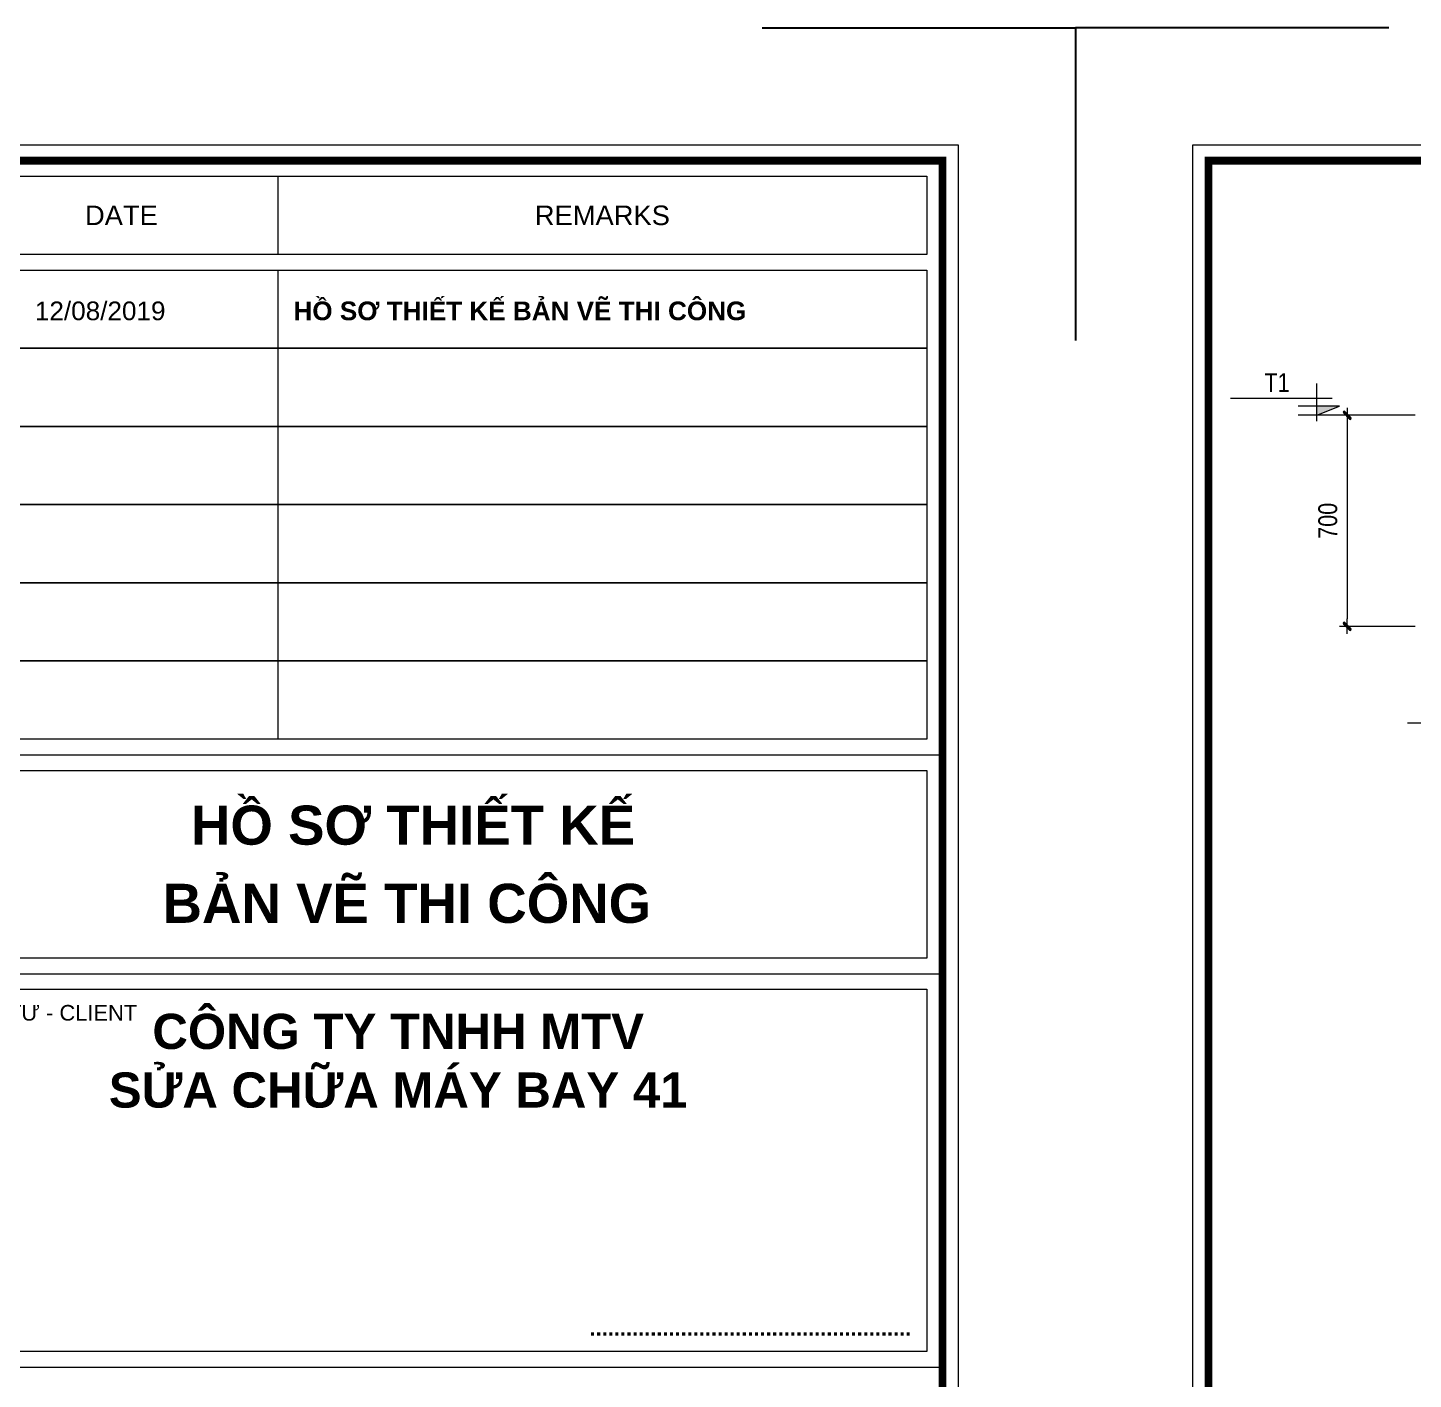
# Model space of a CAD drawing. Header units: millimetres. Extents: x 397144 to 8960116, y 345581 to 674207.
# Drawn here: x 4993785 to 4998378, y 613014 to 617496 of the extents above; entities that cross this region are included whole.
import ezdxf
from ezdxf.enums import TextEntityAlignment as Align
from ezdxf.xclip import XClip

# ---------------------------------------------------------------- set-up
doc = ezdxf.new("R2010")
doc.units = ezdxf.units.MM
doc.header["$XCLIPFRAME"] = 0
doc.header["$PDSIZE"] = -10
doc.layers.get('0').update_dxf_attribs({"linetype": 'CONTINUOUS'})
doc.layers.get('Defpoints').update_dxf_attribs({"color": 12, "linetype": 'CONTINUOUS'})
doc.layers.add('CHG_XX_Khung ten$0$TKTC', color=1, linetype='CONTINUOUS')
for name, color, linetype, lineweight in [('DBAO', 3, 'CONTINUOUS', 20), ('DGIONG', 4, 'CONTINUOUS', 13), ('KTH', 150, 'CONTINUOUS', 5), ('STICK', 1, 'CONTINUOUS', 9), ('TEXT', 7, 'CONTINUOUS', 15)]:
    doc.layers.add(name, color=color, linetype=linetype, lineweight=lineweight)
doc.layers.add('HATCH', color=7, linetype='CONTINUOUS', lineweight=5, true_color=0x2491ff)
doc.styles.add('CHG_XX_Khung ten$0$A1 BORDER$0$ARIAL', font='arial.ttf')
doc.styles.add('CHG_XX_Khung ten$0$A1 BORDER$0$Title Block DD$0$ARIAL', font='arial.ttf')
doc.styles.add('CHG_XX_Khung ten$0$A1 BORDER$0$Title Block DD$0$Arial - Bold', font='arialbd.ttf', dxfattribs={"height": 2.5})
doc.styles.add('CHG_XX_Khung ten$0$arial', font='arial.ttf')
doc.styles.add('CHG_XX_Khung ten$0$Arial - Bold', font='arialbd.ttf')
doc.styles.add('CHG_XX_Khung ten$0$ArialB', font='arialbd.ttf')
doc.styles.add('TTP-HelCon', font='VHELVCN_0.TTF')
doc.dimstyles.new('TTP-25', dxfattribs={"dimscale": 25, "dimtxt": 2.5, "dimasz": 1, "dimexe": 1, "dimexo": 1, "dimgap": 0.09, "dimtad": 0, "dimdec": 4, "dimrnd": 5, "dimzin": 9, "dimdsep": 46, "dimtxsty": 'TTP-HelCon', "dimblk": 'Stick1', "dimcen": 0.09, "dimdle": 1.5, "dimclrd": 256, "dimclre": 256, "dimclrt": 7, "dimadec": 0, "dimazin": 0, "dimtfac": 1, "dimtdec": 4, "dimtmove": 0, "dimatfit": 3, "dimldrblk": '_ArchTick1', "dimfxl": 1, "dimtvp": 1, "dimtolj": 1, "dimtzin": 0, "dimarcsym": 0})

# ---------------------------------------------------------------- blocks, each defined once
blk = doc.blocks.new('CHG_XX_Khung ten')
at = {"linetype": 'Continuous'}
for p, q in [((739, 575), (739, 565)), ((739, 563), (739, 503))]:
    blk.add_line(p, q, dxfattribs=at)
for p, q in [((687, 501), (824, 501)), ((687, 473), (824, 473)), ((687, 422.69), (824, 422.69))]:
    blk.add_line(p, q)
blk.add_lwpolyline([(15, 579), (826, 579), (826, 15), (15, 15)], close=True)
at = {"color": 4, "linetype": 'Continuous', "const_width": 1}
blk.add_lwpolyline([(17, 577), (824, 577), (824, 17), (17, 17)], close=True, dxfattribs=at)
at = {"linetype": 'Continuous'}
for points in [[(822, 565), (689, 565), (689, 575), (822, 575)], [(822, 553), (689, 553), (689, 563), (822, 563)], [(822, 543), (689, 543), (689, 553), (822, 553)], [(822, 533), (689, 533), (689, 543), (822, 543)], [(822, 523), (689, 523), (689, 533), (822, 533)], [(822, 513), (689, 513), (689, 523), (822, 523)], [(822, 503), (689, 503), (689, 513), (822, 513)], [(689, 499), (822, 499), (822, 475), (689, 475)]]:
    blk.add_lwpolyline(points, close=True, dxfattribs=at)
at = {"layer": 'Defpoints', "color": 1, "ltscale": 2}
for points in [[(40.06, 594), (0, 594), (0, 554)], [(800.94, 594), (841, 594), (841, 554)]]:
    blk.add_lwpolyline(points, dxfattribs=at)
for s, height, style, p in [('DATE', 2.5, 'CHG_XX_Khung ten$0$A1 BORDER$0$ARIAL', (719, 570)), ('REMARKS', 2.5, 'CHG_XX_Khung ten$0$A1 BORDER$0$ARIAL', (780.5, 570)), ('12/08/2019', 2.389, 'CHG_XX_Khung ten$0$arial', (716.29, 557.78))]:
    blk.add_text(s, height=height, dxfattribs=dict(style=style)).set_placement(p, align=Align.MIDDLE_CENTER)
for s, height, style, p in [('HỒ SƠ THIẾT KẾ BẢN VẼ THI CÔNG', 2.3887, 'CHG_XX_Khung ten$0$ArialB', (741, 557.78)), ('CHỦ ĐẦU TƯ - CLIENT', 2, 'CHG_XX_Khung ten$0$A1 BORDER$0$Title Block DD$0$ARIAL', (691, 468))]:
    blk.add_text(s, height=height, dxfattribs=dict(style=style)).set_placement(p, align=Align.MIDDLE_LEFT)
at = {"style": 'CHG_XX_Khung ten$0$A1 BORDER$0$Title Block DD$0$Arial - Bold'}
blk.add_text('.....................................................', height=2, dxfattribs=at).set_placement((820, 427.69), align=Align.MIDDLE_RIGHT)
at = {"layer": 'CHG_XX_Khung ten$0$TKTC', "style": 'CHG_XX_Khung ten$0$Arial - Bold'}
for s, p in [('HỒ SƠ THIẾT KẾ', (756.29, 492)), ('BẢN VẼ THI CÔNG', (755.5, 482))]:
    blk.add_text(s, height=5, dxfattribs=at).set_placement(p, align=Align.MIDDLE_CENTER)
at = {"ltscale": 10, "insert": (754.39, 467.87), "char_height": 4.5, "width": 83.001, "attachment_point": 2, "style": 'CHG_XX_Khung ten$0$A1 BORDER$0$Title Block DD$0$Arial - Bold', "bg_fill": 2}
blk.add_mtext('CÔNG TY TNHH MTV\\PSỬA CHỮA MÁY BAY 41', dxfattribs=at)
at = {"linetype": 'Continuous'}
blk.add_lwpolyline([(689, 471), (822, 471), (822, 424.69), (689, 424.69)], close=True, dxfattribs=at)
blk = doc.blocks.new('Stick1')
at = {"layer": 'STICK'}
h = blk.add_hatch(color=256, dxfattribs=at)
edge = h.paths.add_edge_path()
edge.add_line((0.3, 0.5), (-0.5, -0.3))
edge.add_arc((-0.4, -0.4), 0.141, 135, 315)
edge.add_line((-0.3, -0.5), (0.5, 0.3))
edge.add_arc((0.4, 0.4), 0.141, 315, 495)
blk.add_line((1, 0), (-1, 0), dxfattribs=at)
blk.add_lwpolyline([(0.3, 0.5), (-0.5, -0.3, 1), (-0.3, -0.5), (0.5, 0.3, 1), (0.3, 0.5, 1)], format="xyb", dxfattribs=at)
blk = doc.blocks.new('*D8673')
at = {"layer": 'Defpoints', "color": 0, "transparency": 16777216}
for p in [(5040608, 522973.7), (5040358, 522273.7), (5040608, 522273.7)]:
    blk.add_point(p, dxfattribs=at)
at = {"layer": 'KTH', "lineweight": -2, "transparency": 16777216}
for p, q in [((5040583, 522973.7), (5040333, 522973.7)), ((5040358, 522948.7), (5040358, 522298.7)), ((5040583, 522273.7), (5040333, 522273.7))]:
    blk.add_line(p, q, dxfattribs=at)
at = {"layer": 'KTH', "lineweight": -2, "transparency": 16777216, "xscale": 25, "yscale": 25, "zscale": 25}
for p, rotation in [((5040358, 522973.7), 90), ((5040358, 522273.7), 270)]:
    blk.add_blockref('Stick1', p, dxfattribs=dict(at, rotation=rotation))
at = {"layer": 'KTH', "color": 7, "transparency": 16777216, "insert": (5040294.2, 522623.7), "char_height": 62.5, "attachment_point": 5, "rotation": 90, "style": 'TTP-HelCon'}
blk.add_mtext('\\A1;700', dxfattribs=at)
blk = doc.blocks.new('_ArchTick1')
at = {"color": 0, "const_width": 3.81}
blk.add_lwpolyline([(-12.7, -12.7), (12.7, 12.7)], dxfattribs=at)
blk = doc.blocks.new('CODE')
at = {"layer": 'DBAO'}
for p, q in [((-62.5, -20), (-62.5, 105)), ((-112.5, 55), (223.6, 55)), ((-62.5, 0), (-137.5, 30)), ((-137.5, 30), (0, 30)), ((-137.5, 0), (0, 0))]:
    blk.add_line(p, q, dxfattribs=at)
at = {"layer": 'HATCH', "color": 1}
blk.add_solid([(-62.5, 0), (-137.5, 30), (-62.5, 30)], dxfattribs=at)
blk = doc.blocks.new('CX29')
at = {"layer": 'DGIONG'}
blk.add_lwpolyline([(5040558.00552, 521953.57045), (5040706.29491, 521953.57045), (5040706.29491, 522003.57045), (5040806.29491, 521903.57045), (5040806.29491, 521953.57045), (5040958.00552, 521953.56662)], dxfattribs=at)
at = {"layer": 'KTH', "linetype": 'Continuous', "xscale": -1}
blk.add_blockref('CODE', (5040195.50552, 522973.7336), dxfattribs=at)
at = {"layer": 'TEXT', "style": 'TTP-HelCon'}
blk.add_text('T1', height=62.5, dxfattribs=at).set_placement((5040167.14359, 523050.72859), align=Align.RIGHT)
at = {"layer": 'KTH'}
dim = blk.add_linear_dim(base=(5040358.00552, 522273.7336), p1=(5040608.00552, 522973.7336), p2=(5040608.00552, 522273.7336), angle=270, dimstyle='TTP-25', override={"dimtmove": 1}, dxfattribs=at)
dim.commit()
dim.dimension.update_dxf_attribs({"geometry": '*D8673', "text_midpoint": (5040294.17219, 522623.7336)})

msp = doc.modelspace()

# ---------------------------------------------------------------- linework, layer by layer
at = {"layer": 'DGIONG'}
msp.add_lwpolyline([(4997699.5516, 617054.8672), (5015069.15702, 617054.8672), (5015069.15702, 602536.98804), (4997699.5516, 602536.98804)], close=True, dxfattribs=at)

# ---------------------------------------------------------------- block references
at = {"layer": 'DBAO'}
ref = msp.add_blockref('CX29', (-42198.81169, 93236.74717), dxfattribs=at)
XClip(ref).set_block_clipping_path([(5039898.363287813, 521332.9604182728), (5053846.7564344108, 523623.1797792785)])
at = {"layer": 'KTH', "ltscale": 0.8, "xscale": 25.92478421702978, "yscale": 25.92478421702978, "zscale": 25.92478421702978}
msp.add_blockref('CHG_XX_Khung ten', (4975456.08674, 602096.26671), dxfattribs=at)

# ---------------------------------------------------------------- next in the draw order: block references
msp.add_blockref('CHG_XX_Khung ten', (4997258.83027, 602096.26671), dxfattribs=at)

doc.saveas('drawing.dxf')
